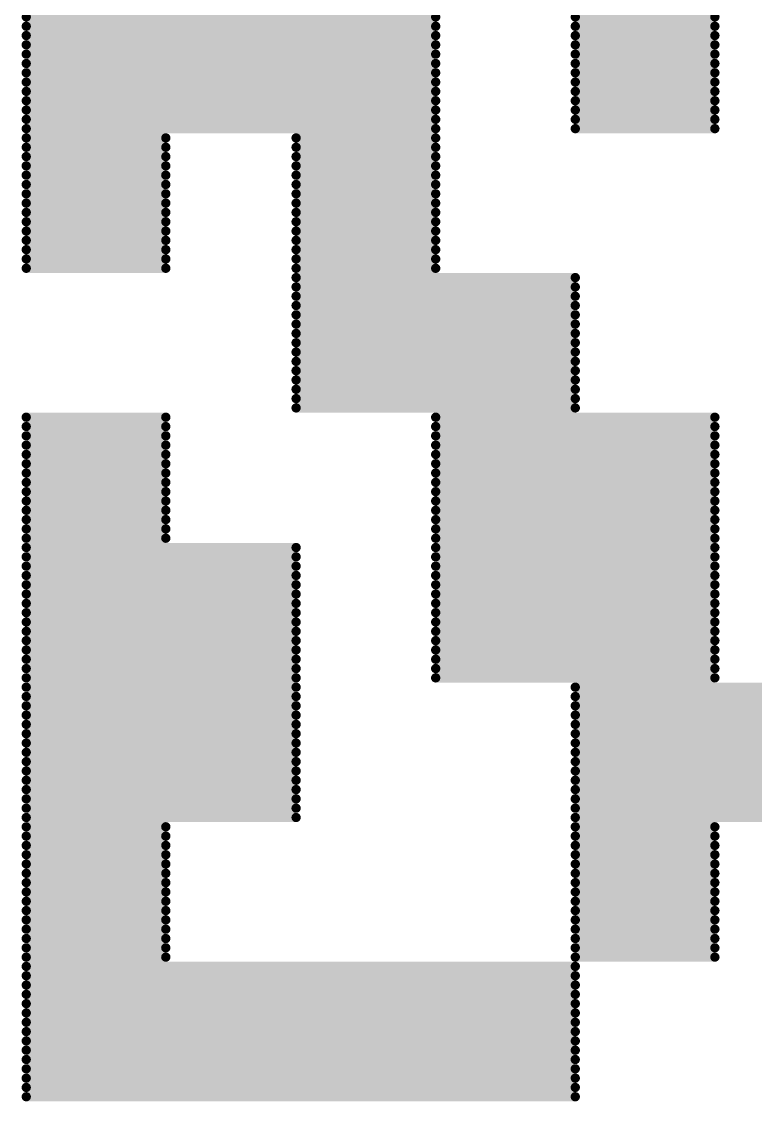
# Model space of a CAD drawing. Header units: millimetres. Extents: x 56 to 179, y 42 to 122.
# Drawn here: x 72.377 to 74.38, y 61.227 to 64.173 of the extents above; entities that cross this region are included whole.
import ezdxf

# ---------------------------------------------------------------- set-up
doc = ezdxf.new("R2010")
doc.units = ezdxf.units.MM
doc.layers.add('TopOverlay', color=2, linetype='Continuous')

msp = doc.modelspace()

# ---------------------------------------------------------------- linework, layer by layer
at = {"layer": 'TopOverlay', "const_width": 0.0254}
for points in [[(72.39, 64.1858), (73.5076, 64.1858)], [(72.39, 64.1604), (73.5076, 64.1604)], [(73.8886, 64.1858), (74.2696, 64.1858)], [(73.8886, 64.1604), (74.2696, 64.1604)], [(72.39, 64.135), (73.5076, 64.135)], [(73.8886, 64.135), (74.2696, 64.135)], [(72.39, 64.1096), (73.5076, 64.1096)], [(73.8886, 64.1096), (74.2696, 64.1096)], [(72.39, 64.0842), (73.5076, 64.0842)], [(73.8886, 64.0842), (74.2696, 64.0842)], [(72.39, 64.0588), (73.5076, 64.0588)], [(73.8886, 64.0588), (74.2696, 64.0588)], [(72.39, 64.0334), (73.5076, 64.0334)], [(73.8886, 64.0334), (74.2696, 64.0334)], [(72.39, 64.008), (73.5076, 64.008)], [(73.8886, 64.008), (74.2696, 64.008)], [(72.39, 63.9826), (73.5076, 63.9826)], [(72.39, 63.9572), (73.5076, 63.9572)], [(73.8886, 63.9826), (74.2696, 63.9826)], [(73.8886, 63.9572), (74.2696, 63.9572)], [(72.39, 63.9318), (73.5076, 63.9318)], [(73.8886, 63.9318), (74.2696, 63.9318)], [(72.39, 63.9064), (73.5076, 63.9064)], [(73.8886, 63.9064), (74.2696, 63.9064)], [(72.39, 63.881), (73.5076, 63.881)], [(73.8886, 63.881), (74.2696, 63.881)], [(72.39, 63.8556), (72.771, 63.8556)], [(73.1266, 63.8556), (73.5076, 63.8556)], [(72.39, 63.8302), (72.771, 63.8302)], [(73.1266, 63.8302), (73.5076, 63.8302)], [(72.39, 63.8048), (72.771, 63.8048)], [(72.39, 63.7794), (72.771, 63.7794)], [(73.1266, 63.8048), (73.5076, 63.8048)], [(73.1266, 63.7794), (73.5076, 63.7794)], [(72.39, 63.754), (72.771, 63.754)], [(73.1266, 63.754), (73.5076, 63.754)], [(72.39, 63.7286), (72.771, 63.7286)], [(73.1266, 63.7286), (73.5076, 63.7286)], [(72.39, 63.7032), (72.771, 63.7032)], [(73.1266, 63.7032), (73.5076, 63.7032)], [(72.39, 63.6778), (72.771, 63.6778)], [(73.1266, 63.6778), (73.5076, 63.6778)], [(72.39, 63.6524), (72.771, 63.6524)], [(73.1266, 63.6524), (73.5076, 63.6524)], [(72.39, 63.627), (72.771, 63.627)], [(72.39, 63.6016), (72.771, 63.6016)], [(73.1266, 63.627), (73.5076, 63.627)], [(73.1266, 63.6016), (73.5076, 63.6016)], [(72.39, 63.5762), (72.771, 63.5762)], [(73.1266, 63.5762), (73.5076, 63.5762)], [(72.39, 63.5508), (72.771, 63.5508)], [(73.1266, 63.5508), (73.5076, 63.5508)], [(72.39, 63.5254), (72.771, 63.5254)], [(73.1266, 63.5254), (73.5076, 63.5254)], [(72.39, 63.5), (72.771, 63.5)], [(73.1266, 63.5), (73.5076, 63.5)], [(73.1266, 63.4746), (73.8886, 63.4746)], [(73.1266, 63.4492), (73.8886, 63.4492)], [(73.1266, 63.4238), (73.8886, 63.4238)], [(73.1266, 63.3984), (73.8886, 63.3984)], [(73.1266, 63.373), (73.8886, 63.373)], [(73.1266, 63.3476), (73.8886, 63.3476)], [(73.1266, 63.3222), (73.8886, 63.3222)], [(73.1266, 63.2968), (73.8886, 63.2968)], [(73.1266, 63.2714), (73.8886, 63.2714)], [(73.1266, 63.246), (73.8886, 63.246)], [(73.1266, 63.2206), (73.8886, 63.2206)], [(73.1266, 63.1952), (73.8886, 63.1952)], [(73.1266, 63.1698), (73.8886, 63.1698)], [(73.1266, 63.1444), (73.8886, 63.1444)], [(73.1266, 63.119), (73.8886, 63.119)], [(72.39, 63.0936), (72.771, 63.0936)], [(73.5076, 63.0936), (74.2696, 63.0936)], [(72.39, 63.0682), (72.771, 63.0682)], [(72.39, 63.0428), (72.771, 63.0428)], [(73.5076, 63.0682), (74.2696, 63.0682)], [(73.5076, 63.0428), (74.2696, 63.0428)], [(72.39, 63.0174), (72.771, 63.0174)], [(73.5076, 63.0174), (74.2696, 63.0174)], [(72.39, 62.992), (72.771, 62.992)], [(73.5076, 62.992), (74.2696, 62.992)], [(72.39, 62.9666), (72.771, 62.9666)], [(73.5076, 62.9666), (74.2696, 62.9666)], [(72.39, 62.9412), (72.771, 62.9412)], [(73.5076, 62.9412), (74.2696, 62.9412)], [(72.39, 62.9158), (72.771, 62.9158)], [(73.5076, 62.9158), (74.2696, 62.9158)], [(72.39, 62.8904), (72.771, 62.8904)], [(72.39, 62.865), (72.771, 62.865)], [(73.5076, 62.8904), (74.2696, 62.8904)], [(73.5076, 62.865), (74.2696, 62.865)], [(72.39, 62.8396), (72.771, 62.8396)], [(73.5076, 62.8396), (74.2696, 62.8396)], [(72.39, 62.8142), (72.771, 62.8142)], [(73.5076, 62.8142), (74.2696, 62.8142)], [(72.39, 62.7888), (72.771, 62.7888)], [(73.5076, 62.7888), (74.2696, 62.7888)], [(72.39, 62.7634), (72.771, 62.7634)], [(73.5076, 62.7634), (74.2696, 62.7634)], [(72.39, 62.738), (73.1266, 62.738)], [(73.5076, 62.738), (74.2696, 62.738)], [(72.39, 62.7126), (73.1266, 62.7126)], [(72.39, 62.6872), (73.1266, 62.6872)], [(73.5076, 62.7126), (74.2696, 62.7126)], [(73.5076, 62.6872), (74.2696, 62.6872)], [(72.39, 62.6618), (73.1266, 62.6618)], [(73.5076, 62.6618), (74.2696, 62.6618)], [(72.39, 62.6364), (73.1266, 62.6364)], [(73.5076, 62.6364), (74.2696, 62.6364)], [(72.39, 62.611), (73.1266, 62.611)], [(73.5076, 62.611), (74.2696, 62.611)], [(72.39, 62.5856), (73.1266, 62.5856)], [(73.5076, 62.5856), (74.2696, 62.5856)], [(72.39, 62.5602), (73.1266, 62.5602)], [(73.5076, 62.5602), (74.2696, 62.5602)], [(72.39, 62.5348), (73.1266, 62.5348)], [(73.5076, 62.5348), (74.2696, 62.5348)], [(72.39, 62.5094), (73.1266, 62.5094)], [(72.39, 62.484), (73.1266, 62.484)], [(73.5076, 62.5094), (74.2696, 62.5094)], [(73.5076, 62.484), (74.2696, 62.484)], [(72.39, 62.4586), (73.1266, 62.4586)], [(73.5076, 62.4586), (74.2696, 62.4586)], [(72.39, 62.4332), (73.1266, 62.4332)], [(73.5076, 62.4332), (74.2696, 62.4332)], [(72.39, 62.4078), (73.1266, 62.4078)], [(73.5076, 62.4078), (74.2696, 62.4078)], [(72.39, 62.3824), (73.1266, 62.3824)], [(73.5076, 62.3824), (74.2696, 62.3824)], [(72.39, 62.357), (73.1266, 62.357)], [(73.8886, 62.357), (74.6506, 62.357)], [(72.39, 62.3316), (73.1266, 62.3316)], [(72.39, 62.3062), (73.1266, 62.3062)], [(73.8886, 62.3316), (74.6506, 62.3316)], [(73.8886, 62.3062), (74.6506, 62.3062)], [(72.39, 62.2808), (73.1266, 62.2808)], [(73.8886, 62.2808), (74.6506, 62.2808)], [(72.39, 62.2554), (73.1266, 62.2554)], [(73.8886, 62.2554), (74.6506, 62.2554)], [(72.39, 62.23), (73.1266, 62.23)], [(73.8886, 62.23), (74.6506, 62.23)], [(72.39, 62.2046), (73.1266, 62.2046)], [(73.8886, 62.2046), (74.6506, 62.2046)], [(72.39, 62.1792), (73.1266, 62.1792)], [(73.8886, 62.1792), (74.6506, 62.1792)], [(72.39, 62.1538), (73.1266, 62.1538)], [(72.39, 62.1284), (73.1266, 62.1284)], [(73.8886, 62.1538), (74.6506, 62.1538)], [(73.8886, 62.1284), (74.6506, 62.1284)], [(72.39, 62.103), (73.1266, 62.103)], [(73.8886, 62.103), (74.6506, 62.103)], [(72.39, 62.0776), (73.1266, 62.0776)], [(73.8886, 62.0776), (74.6506, 62.0776)], [(72.39, 62.0522), (73.1266, 62.0522)], [(73.8886, 62.0522), (74.6506, 62.0522)], [(72.39, 62.0268), (73.1266, 62.0268)], [(73.8886, 62.0268), (74.6506, 62.0268)], [(72.39, 62.0014), (73.1266, 62.0014)], [(73.8886, 62.0014), (74.6506, 62.0014)], [(72.39, 61.976), (72.771, 61.976)], [(72.39, 61.9506), (72.771, 61.9506)], [(73.8886, 61.976), (74.2696, 61.976)], [(73.8886, 61.9506), (74.2696, 61.9506)], [(72.39, 61.9252), (72.771, 61.9252)], [(73.8886, 61.9252), (74.2696, 61.9252)], [(72.39, 61.8998), (72.771, 61.8998)], [(73.8886, 61.8998), (74.2696, 61.8998)], [(72.39, 61.8744), (72.771, 61.8744)], [(73.8886, 61.8744), (74.2696, 61.8744)], [(72.39, 61.849), (72.771, 61.849)], [(73.8886, 61.849), (74.2696, 61.849)], [(72.39, 61.8236), (72.771, 61.8236)], [(73.8886, 61.8236), (74.2696, 61.8236)], [(72.39, 61.7982), (72.771, 61.7982)], [(73.8886, 61.7982), (74.2696, 61.7982)], [(72.39, 61.7728), (72.771, 61.7728)], [(72.39, 61.7474), (72.771, 61.7474)], [(73.8886, 61.7728), (74.2696, 61.7728)], [(73.8886, 61.7474), (74.2696, 61.7474)], [(72.39, 61.722), (72.771, 61.722)], [(73.8886, 61.722), (74.2696, 61.722)], [(72.39, 61.6966), (72.771, 61.6966)], [(73.8886, 61.6966), (74.2696, 61.6966)], [(72.39, 61.6712), (72.771, 61.6712)], [(73.8886, 61.6712), (74.2696, 61.6712)], [(72.39, 61.6458), (72.771, 61.6458)], [(73.8886, 61.6458), (74.2696, 61.6458)], [(72.39, 61.6204), (72.771, 61.6204)], [(73.8886, 61.6204), (74.2696, 61.6204)], [(72.39, 61.595), (73.8886, 61.595)], [(72.39, 61.5696), (73.8886, 61.5696)], [(72.39, 61.5442), (73.8886, 61.5442)], [(72.39, 61.5188), (73.8886, 61.5188)], [(72.39, 61.4934), (73.8886, 61.4934)], [(72.39, 61.468), (73.8886, 61.468)], [(72.39, 61.4426), (73.8886, 61.4426)], [(72.39, 61.4172), (73.8886, 61.4172)], [(72.39, 61.3918), (73.8886, 61.3918)], [(72.39, 61.3664), (73.8886, 61.3664)], [(72.39, 61.341), (73.8886, 61.341)], [(72.39, 61.3156), (73.8886, 61.3156)], [(72.39, 61.2902), (73.8886, 61.2902)], [(72.39, 61.2648), (73.8886, 61.2648)], [(72.39, 61.2394), (73.8886, 61.2394)]]:
    msp.add_lwpolyline(points, dxfattribs=at)
at = {"layer": 'TopOverlay', "const_width": 0.0127}
for points in [[(72.3837, 64.1858, 1), (72.3963, 64.1858, 1)], [(72.3837, 64.1604, 1), (72.3963, 64.1604, 1)], [(73.5012, 64.1858, 1), (73.5139, 64.1858, 1)], [(73.5012, 64.1604, 1), (73.5139, 64.1604, 1)], [(73.8822, 64.1858, 1), (73.8949, 64.1858, 1)], [(73.8822, 64.1604, 1), (73.8949, 64.1604, 1)], [(74.2632, 64.1858, 1), (74.2759, 64.1858, 1)], [(74.2632, 64.1604, 1), (74.2759, 64.1604, 1)], [(72.3837, 64.135, 1), (72.3963, 64.135, 1)], [(73.5012, 64.135, 1), (73.5139, 64.135, 1)], [(73.8822, 64.135, 1), (73.8949, 64.135, 1)], [(74.2632, 64.135, 1), (74.2759, 64.135, 1)], [(72.3837, 64.1096, 1), (72.3963, 64.1096, 1)], [(73.5012, 64.1096, 1), (73.5139, 64.1096, 1)], [(73.8822, 64.1096, 1), (73.8949, 64.1096, 1)], [(74.2632, 64.1096, 1), (74.2759, 64.1096, 1)], [(72.3837, 64.0842, 1), (72.3963, 64.0842, 1)], [(73.5012, 64.0842, 1), (73.5139, 64.0842, 1)], [(73.8822, 64.0842, 1), (73.8949, 64.0842, 1)], [(74.2632, 64.0842, 1), (74.2759, 64.0842, 1)], [(72.3837, 64.0588, 1), (72.3963, 64.0588, 1)], [(73.5012, 64.0588, 1), (73.5139, 64.0588, 1)], [(73.8822, 64.0588, 1), (73.8949, 64.0588, 1)], [(74.2632, 64.0588, 1), (74.2759, 64.0588, 1)], [(72.3837, 64.0334, 1), (72.3963, 64.0334, 1)], [(73.5012, 64.0334, 1), (73.5139, 64.0334, 1)], [(73.8822, 64.0334, 1), (73.8949, 64.0334, 1)], [(74.2632, 64.0334, 1), (74.2759, 64.0334, 1)], [(72.3837, 64.008, 1), (72.3963, 64.008, 1)], [(73.5012, 64.008, 1), (73.5139, 64.008, 1)], [(73.8822, 64.008, 1), (73.8949, 64.008, 1)], [(74.2632, 64.008, 1), (74.2759, 64.008, 1)], [(72.3837, 63.9826, 1), (72.3963, 63.9826, 1)], [(72.3837, 63.9572, 1), (72.3963, 63.9572, 1)], [(73.5012, 63.9826, 1), (73.5139, 63.9826, 1)], [(73.5012, 63.9572, 1), (73.5139, 63.9572, 1)], [(73.8822, 63.9826, 1), (73.8949, 63.9826, 1)], [(73.8822, 63.9572, 1), (73.8949, 63.9572, 1)], [(74.2632, 63.9826, 1), (74.2759, 63.9826, 1)], [(74.2632, 63.9572, 1), (74.2759, 63.9572, 1)], [(72.3837, 63.9318, 1), (72.3963, 63.9318, 1)], [(73.5012, 63.9318, 1), (73.5139, 63.9318, 1)], [(73.8822, 63.9318, 1), (73.8949, 63.9318, 1)], [(74.2632, 63.9318, 1), (74.2759, 63.9318, 1)], [(72.3837, 63.9064, 1), (72.3963, 63.9064, 1)], [(73.5012, 63.9064, 1), (73.5139, 63.9064, 1)], [(73.8822, 63.9064, 1), (73.8949, 63.9064, 1)], [(74.2632, 63.9064, 1), (74.2759, 63.9064, 1)], [(72.3837, 63.881, 1), (72.3963, 63.881, 1)], [(73.5012, 63.881, 1), (73.5139, 63.881, 1)], [(73.8822, 63.881, 1), (73.8949, 63.881, 1)], [(74.2632, 63.881, 1), (74.2759, 63.881, 1)], [(72.3837, 63.8556, 1), (72.3963, 63.8556, 1)], [(72.7646, 63.8556, 1), (72.7773, 63.8556, 1)], [(73.1202, 63.8556, 1), (73.1329, 63.8556, 1)], [(73.5012, 63.8556, 1), (73.5139, 63.8556, 1)], [(72.3837, 63.8302, 1), (72.3963, 63.8302, 1)], [(72.7646, 63.8302, 1), (72.7773, 63.8302, 1)], [(73.1202, 63.8302, 1), (73.1329, 63.8302, 1)], [(73.5012, 63.8302, 1), (73.5139, 63.8302, 1)], [(72.3837, 63.8048, 1), (72.3963, 63.8048, 1)], [(72.3837, 63.7794, 1), (72.3963, 63.7794, 1)], [(72.7646, 63.8048, 1), (72.7773, 63.8048, 1)], [(72.7646, 63.7794, 1), (72.7773, 63.7794, 1)], [(73.1202, 63.8048, 1), (73.1329, 63.8048, 1)], [(73.1202, 63.7794, 1), (73.1329, 63.7794, 1)], [(73.5012, 63.8048, 1), (73.5139, 63.8048, 1)], [(73.5012, 63.7794, 1), (73.5139, 63.7794, 1)], [(72.3837, 63.754, 1), (72.3963, 63.754, 1)], [(72.7646, 63.754, 1), (72.7773, 63.754, 1)], [(73.1202, 63.754, 1), (73.1329, 63.754, 1)], [(73.5012, 63.754, 1), (73.5139, 63.754, 1)], [(72.3837, 63.7286, 1), (72.3963, 63.7286, 1)], [(72.7646, 63.7286, 1), (72.7773, 63.7286, 1)], [(73.1202, 63.7286, 1), (73.1329, 63.7286, 1)], [(73.5012, 63.7286, 1), (73.5139, 63.7286, 1)], [(72.3837, 63.7032, 1), (72.3963, 63.7032, 1)], [(72.7646, 63.7032, 1), (72.7773, 63.7032, 1)], [(73.1202, 63.7032, 1), (73.1329, 63.7032, 1)], [(73.5012, 63.7032, 1), (73.5139, 63.7032, 1)], [(72.3837, 63.6778, 1), (72.3963, 63.6778, 1)], [(72.7646, 63.6778, 1), (72.7773, 63.6778, 1)], [(73.1202, 63.6778, 1), (73.1329, 63.6778, 1)], [(73.5012, 63.6778, 1), (73.5139, 63.6778, 1)], [(72.3837, 63.6524, 1), (72.3963, 63.6524, 1)], [(72.7646, 63.6524, 1), (72.7773, 63.6524, 1)], [(73.1202, 63.6524, 1), (73.1329, 63.6524, 1)], [(73.5012, 63.6524, 1), (73.5139, 63.6524, 1)], [(72.3837, 63.627, 1), (72.3963, 63.627, 1)], [(72.3837, 63.6016, 1), (72.3963, 63.6016, 1)], [(72.7646, 63.627, 1), (72.7773, 63.627, 1)], [(72.7646, 63.6016, 1), (72.7773, 63.6016, 1)], [(73.1202, 63.627, 1), (73.1329, 63.627, 1)], [(73.1202, 63.6016, 1), (73.1329, 63.6016, 1)], [(73.5012, 63.627, 1), (73.5139, 63.627, 1)], [(73.5012, 63.6016, 1), (73.5139, 63.6016, 1)], [(72.3837, 63.5762, 1), (72.3963, 63.5762, 1)], [(72.7646, 63.5762, 1), (72.7773, 63.5762, 1)], [(73.1202, 63.5762, 1), (73.1329, 63.5762, 1)], [(73.5012, 63.5762, 1), (73.5139, 63.5762, 1)], [(72.3837, 63.5508, 1), (72.3963, 63.5508, 1)], [(72.7646, 63.5508, 1), (72.7773, 63.5508, 1)], [(73.1202, 63.5508, 1), (73.1329, 63.5508, 1)], [(73.5012, 63.5508, 1), (73.5139, 63.5508, 1)], [(72.3837, 63.5254, 1), (72.3963, 63.5254, 1)], [(72.7646, 63.5254, 1), (72.7773, 63.5254, 1)], [(73.1202, 63.5254, 1), (73.1329, 63.5254, 1)], [(73.5012, 63.5254, 1), (73.5139, 63.5254, 1)], [(72.3837, 63.5, 1), (72.3963, 63.5, 1)], [(72.7646, 63.5, 1), (72.7773, 63.5, 1)], [(73.1202, 63.5, 1), (73.1329, 63.5, 1)], [(73.5012, 63.5, 1), (73.5139, 63.5, 1)], [(73.1202, 63.4746, 1), (73.1329, 63.4746, 1)], [(73.8822, 63.4746, 1), (73.8949, 63.4746, 1)], [(73.1202, 63.4492, 1), (73.1329, 63.4492, 1)], [(73.1202, 63.4238, 1), (73.1329, 63.4238, 1)], [(73.8822, 63.4492, 1), (73.8949, 63.4492, 1)], [(73.8822, 63.4238, 1), (73.8949, 63.4238, 1)], [(73.1202, 63.3984, 1), (73.1329, 63.3984, 1)], [(73.8822, 63.3984, 1), (73.8949, 63.3984, 1)], [(73.1202, 63.373, 1), (73.1329, 63.373, 1)], [(73.8822, 63.373, 1), (73.8949, 63.373, 1)], [(73.1202, 63.3476, 1), (73.1329, 63.3476, 1)], [(73.8822, 63.3476, 1), (73.8949, 63.3476, 1)], [(73.1202, 63.3222, 1), (73.1329, 63.3222, 1)], [(73.8822, 63.3222, 1), (73.8949, 63.3222, 1)], [(73.1202, 63.2968, 1), (73.1329, 63.2968, 1)], [(73.8822, 63.2968, 1), (73.8949, 63.2968, 1)], [(73.1202, 63.2714, 1), (73.1329, 63.2714, 1)], [(73.8822, 63.2714, 1), (73.8949, 63.2714, 1)], [(73.1202, 63.246, 1), (73.1329, 63.246, 1)], [(73.1202, 63.2206, 1), (73.1329, 63.2206, 1)], [(73.8822, 63.246, 1), (73.8949, 63.246, 1)], [(73.8822, 63.2206, 1), (73.8949, 63.2206, 1)], [(73.1202, 63.1952, 1), (73.1329, 63.1952, 1)], [(73.8822, 63.1952, 1), (73.8949, 63.1952, 1)], [(73.1202, 63.1698, 1), (73.1329, 63.1698, 1)], [(73.8822, 63.1698, 1), (73.8949, 63.1698, 1)], [(73.1202, 63.1444, 1), (73.1329, 63.1444, 1)], [(73.8822, 63.1444, 1), (73.8949, 63.1444, 1)], [(73.1202, 63.119, 1), (73.1329, 63.119, 1)], [(73.8822, 63.119, 1), (73.8949, 63.119, 1)], [(72.3837, 63.0936, 1), (72.3963, 63.0936, 1)], [(72.7646, 63.0936, 1), (72.7773, 63.0936, 1)], [(73.5012, 63.0936, 1), (73.5139, 63.0936, 1)], [(74.2632, 63.0936, 1), (74.2759, 63.0936, 1)], [(72.3837, 63.0682, 1), (72.3963, 63.0682, 1)], [(72.3837, 63.0428, 1), (72.3963, 63.0428, 1)], [(72.7646, 63.0682, 1), (72.7773, 63.0682, 1)], [(72.7646, 63.0428, 1), (72.7773, 63.0428, 1)], [(73.5012, 63.0682, 1), (73.5139, 63.0682, 1)], [(73.5012, 63.0428, 1), (73.5139, 63.0428, 1)], [(74.2632, 63.0682, 1), (74.2759, 63.0682, 1)], [(74.2632, 63.0428, 1), (74.2759, 63.0428, 1)], [(72.3837, 63.0174, 1), (72.3963, 63.0174, 1)], [(72.7646, 63.0174, 1), (72.7773, 63.0174, 1)], [(73.5012, 63.0174, 1), (73.5139, 63.0174, 1)], [(74.2632, 63.0174, 1), (74.2759, 63.0174, 1)], [(72.3837, 62.992, 1), (72.3963, 62.992, 1)], [(72.7646, 62.992, 1), (72.7773, 62.992, 1)], [(73.5012, 62.992, 1), (73.5139, 62.992, 1)], [(74.2632, 62.992, 1), (74.2759, 62.992, 1)], [(72.3837, 62.9666, 1), (72.3963, 62.9666, 1)], [(72.7646, 62.9666, 1), (72.7773, 62.9666, 1)], [(73.5012, 62.9666, 1), (73.5139, 62.9666, 1)], [(74.2632, 62.9666, 1), (74.2759, 62.9666, 1)], [(72.3837, 62.9412, 1), (72.3963, 62.9412, 1)], [(72.7646, 62.9412, 1), (72.7773, 62.9412, 1)], [(73.5012, 62.9412, 1), (73.5139, 62.9412, 1)], [(74.2632, 62.9412, 1), (74.2759, 62.9412, 1)], [(72.3837, 62.9158, 1), (72.3963, 62.9158, 1)], [(72.7646, 62.9158, 1), (72.7773, 62.9158, 1)], [(73.5012, 62.9158, 1), (73.5139, 62.9158, 1)], [(74.2632, 62.9158, 1), (74.2759, 62.9158, 1)], [(72.3837, 62.8904, 1), (72.3963, 62.8904, 1)], [(72.3837, 62.865, 1), (72.3963, 62.865, 1)], [(72.7646, 62.8904, 1), (72.7773, 62.8904, 1)], [(72.7646, 62.865, 1), (72.7773, 62.865, 1)], [(73.5012, 62.8904, 1), (73.5139, 62.8904, 1)], [(73.5012, 62.865, 1), (73.5139, 62.865, 1)], [(74.2632, 62.8904, 1), (74.2759, 62.8904, 1)], [(74.2632, 62.865, 1), (74.2759, 62.865, 1)], [(72.3837, 62.8396, 1), (72.3963, 62.8396, 1)], [(72.7646, 62.8396, 1), (72.7773, 62.8396, 1)], [(73.5012, 62.8396, 1), (73.5139, 62.8396, 1)], [(74.2632, 62.8396, 1), (74.2759, 62.8396, 1)], [(72.3837, 62.8142, 1), (72.3963, 62.8142, 1)], [(72.7646, 62.8142, 1), (72.7773, 62.8142, 1)], [(73.5012, 62.8142, 1), (73.5139, 62.8142, 1)], [(74.2632, 62.8142, 1), (74.2759, 62.8142, 1)], [(72.3837, 62.7888, 1), (72.3963, 62.7888, 1)], [(72.7646, 62.7888, 1), (72.7773, 62.7888, 1)], [(73.5012, 62.7888, 1), (73.5139, 62.7888, 1)], [(74.2632, 62.7888, 1), (74.2759, 62.7888, 1)], [(72.3837, 62.7634, 1), (72.3963, 62.7634, 1)], [(72.7646, 62.7634, 1), (72.7773, 62.7634, 1)], [(73.5012, 62.7634, 1), (73.5139, 62.7634, 1)], [(74.2632, 62.7634, 1), (74.2759, 62.7634, 1)], [(72.3837, 62.738, 1), (72.3963, 62.738, 1)], [(73.1202, 62.738, 1), (73.1329, 62.738, 1)], [(73.5012, 62.738, 1), (73.5139, 62.738, 1)], [(74.2632, 62.738, 1), (74.2759, 62.738, 1)], [(72.3837, 62.7126, 1), (72.3963, 62.7126, 1)], [(72.3837, 62.6872, 1), (72.3963, 62.6872, 1)], [(73.1202, 62.7126, 1), (73.1329, 62.7126, 1)], [(73.1202, 62.6872, 1), (73.1329, 62.6872, 1)], [(73.5012, 62.7126, 1), (73.5139, 62.7126, 1)], [(73.5012, 62.6872, 1), (73.5139, 62.6872, 1)], [(74.2632, 62.7126, 1), (74.2759, 62.7126, 1)], [(74.2632, 62.6872, 1), (74.2759, 62.6872, 1)], [(72.3837, 62.6618, 1), (72.3963, 62.6618, 1)], [(73.1202, 62.6618, 1), (73.1329, 62.6618, 1)], [(73.5012, 62.6618, 1), (73.5139, 62.6618, 1)], [(74.2632, 62.6618, 1), (74.2759, 62.6618, 1)], [(72.3837, 62.6364, 1), (72.3963, 62.6364, 1)], [(73.1202, 62.6364, 1), (73.1329, 62.6364, 1)], [(73.5012, 62.6364, 1), (73.5139, 62.6364, 1)], [(74.2632, 62.6364, 1), (74.2759, 62.6364, 1)], [(72.3837, 62.611, 1), (72.3963, 62.611, 1)], [(73.1202, 62.611, 1), (73.1329, 62.611, 1)], [(73.5012, 62.611, 1), (73.5139, 62.611, 1)], [(74.2632, 62.611, 1), (74.2759, 62.611, 1)], [(72.3837, 62.5856, 1), (72.3963, 62.5856, 1)], [(73.1202, 62.5856, 1), (73.1329, 62.5856, 1)], [(73.5012, 62.5856, 1), (73.5139, 62.5856, 1)], [(74.2632, 62.5856, 1), (74.2759, 62.5856, 1)], [(72.3837, 62.5602, 1), (72.3963, 62.5602, 1)], [(73.1202, 62.5602, 1), (73.1329, 62.5602, 1)], [(73.5012, 62.5602, 1), (73.5139, 62.5602, 1)], [(74.2632, 62.5602, 1), (74.2759, 62.5602, 1)], [(72.3837, 62.5348, 1), (72.3963, 62.5348, 1)], [(73.1202, 62.5348, 1), (73.1329, 62.5348, 1)], [(73.5012, 62.5348, 1), (73.5139, 62.5348, 1)], [(74.2632, 62.5348, 1), (74.2759, 62.5348, 1)], [(72.3837, 62.5094, 1), (72.3963, 62.5094, 1)], [(72.3837, 62.484, 1), (72.3963, 62.484, 1)], [(73.1202, 62.5094, 1), (73.1329, 62.5094, 1)], [(73.1202, 62.484, 1), (73.1329, 62.484, 1)], [(73.5012, 62.5094, 1), (73.5139, 62.5094, 1)], [(73.5012, 62.484, 1), (73.5139, 62.484, 1)], [(74.2632, 62.5094, 1), (74.2759, 62.5094, 1)], [(74.2632, 62.484, 1), (74.2759, 62.484, 1)], [(72.3837, 62.4586, 1), (72.3963, 62.4586, 1)], [(73.1202, 62.4586, 1), (73.1329, 62.4586, 1)], [(73.5012, 62.4586, 1), (73.5139, 62.4586, 1)], [(74.2632, 62.4586, 1), (74.2759, 62.4586, 1)], [(72.3837, 62.4332, 1), (72.3963, 62.4332, 1)], [(73.1202, 62.4332, 1), (73.1329, 62.4332, 1)], [(73.5012, 62.4332, 1), (73.5139, 62.4332, 1)], [(74.2632, 62.4332, 1), (74.2759, 62.4332, 1)], [(72.3837, 62.4078, 1), (72.3963, 62.4078, 1)], [(73.1202, 62.4078, 1), (73.1329, 62.4078, 1)], [(73.5012, 62.4078, 1), (73.5139, 62.4078, 1)], [(74.2632, 62.4078, 1), (74.2759, 62.4078, 1)], [(72.3837, 62.3824, 1), (72.3963, 62.3824, 1)], [(73.1202, 62.3824, 1), (73.1329, 62.3824, 1)], [(73.5012, 62.3824, 1), (73.5139, 62.3824, 1)], [(74.2632, 62.3824, 1), (74.2759, 62.3824, 1)], [(72.3837, 62.357, 1), (72.3963, 62.357, 1)], [(73.1202, 62.357, 1), (73.1329, 62.357, 1)], [(73.8822, 62.357, 1), (73.8949, 62.357, 1)], [(72.3837, 62.3316, 1), (72.3963, 62.3316, 1)], [(72.3837, 62.3062, 1), (72.3963, 62.3062, 1)], [(73.1202, 62.3316, 1), (73.1329, 62.3316, 1)], [(73.1202, 62.3062, 1), (73.1329, 62.3062, 1)], [(73.8822, 62.3316, 1), (73.8949, 62.3316, 1)], [(73.8822, 62.3062, 1), (73.8949, 62.3062, 1)], [(72.3837, 62.2808, 1), (72.3963, 62.2808, 1)], [(73.1202, 62.2808, 1), (73.1329, 62.2808, 1)], [(73.8822, 62.2808, 1), (73.8949, 62.2808, 1)], [(72.3837, 62.2554, 1), (72.3963, 62.2554, 1)], [(73.1202, 62.2554, 1), (73.1329, 62.2554, 1)], [(73.8822, 62.2554, 1), (73.8949, 62.2554, 1)], [(72.3837, 62.23, 1), (72.3963, 62.23, 1)], [(73.1202, 62.23, 1), (73.1329, 62.23, 1)], [(73.8822, 62.23, 1), (73.8949, 62.23, 1)], [(72.3837, 62.2046, 1), (72.3963, 62.2046, 1)], [(73.1202, 62.2046, 1), (73.1329, 62.2046, 1)], [(73.8822, 62.2046, 1), (73.8949, 62.2046, 1)], [(72.3837, 62.1792, 1), (72.3963, 62.1792, 1)], [(73.1202, 62.1792, 1), (73.1329, 62.1792, 1)], [(73.8822, 62.1792, 1), (73.8949, 62.1792, 1)], [(72.3837, 62.1538, 1), (72.3963, 62.1538, 1)], [(72.3837, 62.1284, 1), (72.3963, 62.1284, 1)], [(73.1202, 62.1538, 1), (73.1329, 62.1538, 1)], [(73.1202, 62.1284, 1), (73.1329, 62.1284, 1)], [(73.8822, 62.1538, 1), (73.8949, 62.1538, 1)], [(73.8822, 62.1284, 1), (73.8949, 62.1284, 1)], [(72.3837, 62.103, 1), (72.3963, 62.103, 1)], [(73.1202, 62.103, 1), (73.1329, 62.103, 1)], [(73.8822, 62.103, 1), (73.8949, 62.103, 1)], [(72.3837, 62.0776, 1), (72.3963, 62.0776, 1)], [(73.1202, 62.0776, 1), (73.1329, 62.0776, 1)], [(73.8822, 62.0776, 1), (73.8949, 62.0776, 1)], [(72.3837, 62.0522, 1), (72.3963, 62.0522, 1)], [(73.1202, 62.0522, 1), (73.1329, 62.0522, 1)], [(73.8822, 62.0522, 1), (73.8949, 62.0522, 1)], [(72.3837, 62.0268, 1), (72.3963, 62.0268, 1)], [(73.1202, 62.0268, 1), (73.1329, 62.0268, 1)], [(73.8822, 62.0268, 1), (73.8949, 62.0268, 1)], [(72.3837, 62.0014, 1), (72.3963, 62.0014, 1)], [(73.1202, 62.0014, 1), (73.1329, 62.0014, 1)], [(73.8822, 62.0014, 1), (73.8949, 62.0014, 1)], [(72.3837, 61.976, 1), (72.3963, 61.976, 1)], [(72.3837, 61.9506, 1), (72.3963, 61.9506, 1)], [(72.7646, 61.976, 1), (72.7773, 61.976, 1)], [(72.7646, 61.9506, 1), (72.7773, 61.9506, 1)], [(73.8822, 61.976, 1), (73.8949, 61.976, 1)], [(73.8822, 61.9506, 1), (73.8949, 61.9506, 1)], [(74.2632, 61.976, 1), (74.2759, 61.976, 1)], [(74.2632, 61.9506, 1), (74.2759, 61.9506, 1)], [(72.3837, 61.9252, 1), (72.3963, 61.9252, 1)], [(72.7646, 61.9252, 1), (72.7773, 61.9252, 1)], [(73.8822, 61.9252, 1), (73.8949, 61.9252, 1)], [(74.2632, 61.9252, 1), (74.2759, 61.9252, 1)], [(72.3837, 61.8998, 1), (72.3963, 61.8998, 1)], [(72.7646, 61.8998, 1), (72.7773, 61.8998, 1)], [(73.8822, 61.8998, 1), (73.8949, 61.8998, 1)], [(74.2632, 61.8998, 1), (74.2759, 61.8998, 1)], [(72.3837, 61.8744, 1), (72.3963, 61.8744, 1)], [(72.7646, 61.8744, 1), (72.7773, 61.8744, 1)], [(73.8822, 61.8744, 1), (73.8949, 61.8744, 1)], [(74.2632, 61.8744, 1), (74.2759, 61.8744, 1)], [(72.3837, 61.849, 1), (72.3963, 61.849, 1)], [(72.7646, 61.849, 1), (72.7773, 61.849, 1)], [(73.8822, 61.849, 1), (73.8949, 61.849, 1)], [(74.2632, 61.849, 1), (74.2759, 61.849, 1)], [(72.3837, 61.8236, 1), (72.3963, 61.8236, 1)], [(72.7646, 61.8236, 1), (72.7773, 61.8236, 1)], [(73.8822, 61.8236, 1), (73.8949, 61.8236, 1)], [(74.2632, 61.8236, 1), (74.2759, 61.8236, 1)], [(72.3837, 61.7982, 1), (72.3963, 61.7982, 1)], [(72.7646, 61.7982, 1), (72.7773, 61.7982, 1)], [(73.8822, 61.7982, 1), (73.8949, 61.7982, 1)], [(74.2632, 61.7982, 1), (74.2759, 61.7982, 1)], [(72.3837, 61.7728, 1), (72.3963, 61.7728, 1)], [(72.3837, 61.7474, 1), (72.3963, 61.7474, 1)], [(72.7646, 61.7728, 1), (72.7773, 61.7728, 1)], [(72.7646, 61.7474, 1), (72.7773, 61.7474, 1)], [(73.8822, 61.7728, 1), (73.8949, 61.7728, 1)], [(73.8822, 61.7474, 1), (73.8949, 61.7474, 1)], [(74.2632, 61.7728, 1), (74.2759, 61.7728, 1)], [(74.2632, 61.7474, 1), (74.2759, 61.7474, 1)], [(72.3837, 61.722, 1), (72.3963, 61.722, 1)], [(72.7646, 61.722, 1), (72.7773, 61.722, 1)], [(73.8822, 61.722, 1), (73.8949, 61.722, 1)], [(74.2632, 61.722, 1), (74.2759, 61.722, 1)], [(72.3837, 61.6966, 1), (72.3963, 61.6966, 1)], [(72.7646, 61.6966, 1), (72.7773, 61.6966, 1)], [(73.8822, 61.6966, 1), (73.8949, 61.6966, 1)], [(74.2632, 61.6966, 1), (74.2759, 61.6966, 1)], [(72.3837, 61.6712, 1), (72.3963, 61.6712, 1)], [(72.7646, 61.6712, 1), (72.7773, 61.6712, 1)], [(73.8822, 61.6712, 1), (73.8949, 61.6712, 1)], [(74.2632, 61.6712, 1), (74.2759, 61.6712, 1)], [(72.3837, 61.6458, 1), (72.3963, 61.6458, 1)], [(72.7646, 61.6458, 1), (72.7773, 61.6458, 1)], [(73.8822, 61.6458, 1), (73.8949, 61.6458, 1)], [(74.2632, 61.6458, 1), (74.2759, 61.6458, 1)], [(72.3837, 61.6204, 1), (72.3963, 61.6204, 1)], [(72.7646, 61.6204, 1), (72.7773, 61.6204, 1)], [(73.8822, 61.6204, 1), (73.8949, 61.6204, 1)], [(74.2632, 61.6204, 1), (74.2759, 61.6204, 1)], [(72.3837, 61.595, 1), (72.3963, 61.595, 1)], [(72.3837, 61.5696, 1), (72.3963, 61.5696, 1)], [(73.8822, 61.595, 1), (73.8949, 61.595, 1)], [(73.8822, 61.5696, 1), (73.8949, 61.5696, 1)], [(72.3837, 61.5442, 1), (72.3963, 61.5442, 1)], [(73.8822, 61.5442, 1), (73.8949, 61.5442, 1)], [(72.3837, 61.5188, 1), (72.3963, 61.5188, 1)], [(73.8822, 61.5188, 1), (73.8949, 61.5188, 1)], [(72.3837, 61.4934, 1), (72.3963, 61.4934, 1)], [(73.8822, 61.4934, 1), (73.8949, 61.4934, 1)], [(72.3837, 61.468, 1), (72.3963, 61.468, 1)], [(73.8822, 61.468, 1), (73.8949, 61.468, 1)], [(72.3837, 61.4426, 1), (72.3963, 61.4426, 1)], [(73.8822, 61.4426, 1), (73.8949, 61.4426, 1)], [(72.3837, 61.4172, 1), (72.3963, 61.4172, 1)], [(72.3837, 61.3918, 1), (72.3963, 61.3918, 1)], [(73.8822, 61.4172, 1), (73.8949, 61.4172, 1)], [(73.8822, 61.3918, 1), (73.8949, 61.3918, 1)], [(72.3837, 61.3664, 1), (72.3963, 61.3664, 1)], [(73.8822, 61.3664, 1), (73.8949, 61.3664, 1)], [(72.3837, 61.341, 1), (72.3963, 61.341, 1)], [(73.8822, 61.341, 1), (73.8949, 61.341, 1)], [(72.3837, 61.3156, 1), (72.3963, 61.3156, 1)], [(73.8822, 61.3156, 1), (73.8949, 61.3156, 1)], [(72.3837, 61.2902, 1), (72.3963, 61.2902, 1)], [(73.8822, 61.2902, 1), (73.8949, 61.2902, 1)], [(72.3837, 61.2648, 1), (72.3963, 61.2648, 1)], [(73.8822, 61.2648, 1), (73.8949, 61.2648, 1)], [(72.3837, 61.2394, 1), (72.3963, 61.2394, 1)], [(73.8822, 61.2394, 1), (73.8949, 61.2394, 1)]]:
    msp.add_lwpolyline(points, format="xyb", close=True, dxfattribs=at)

doc.saveas('drawing.dxf')
